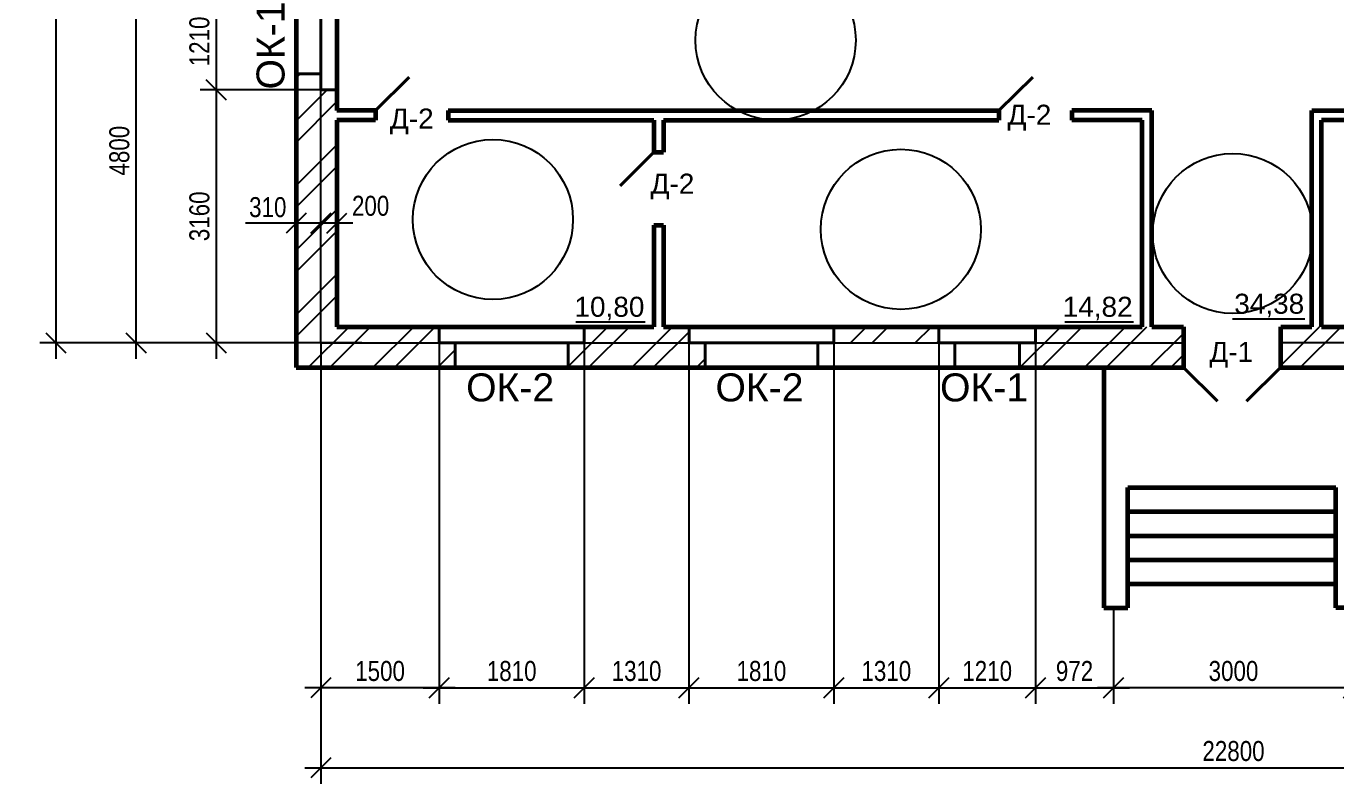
# Model space of a CAD drawing. Header units: millimetres. Extents: x -229914 to 856942, y -268655 to 87212.
# Drawn here: x 327836 to 344207, y -236365 to -226900 of the extents above; entities that cross this region are included whole.
import ezdxf

# ---------------------------------------------------------------- set-up
doc = ezdxf.new("R2010")
doc.units = ezdxf.units.MM
doc.linetypes.add('DASHDOT_axis', pattern=[24, 20, -1.5, 1, -1.5])
for name, color, linetype, lineweight in [('каменные и деревянные эл', 7, 'Continuous', 60), ('линия проёмов ворот дверей и окон', 7, 'Continuous', 40), ('Ось', 7, 'DASHDOT_axis', 25)]:
    doc.layers.add(name, color=color, linetype=linetype, lineweight=lineweight)
doc.styles.add('_ТЕКСТОВЫЙ', font='arial.ttf', dxfattribs={"width": 0.8})
doc.styles.get("Standard").update_dxf_attribs({"font": 'arial.ttf'})
doc.dimstyles.new('_GOST(Annotative)', dxfattribs={"dimscale": 100, "dimtxt": 2.5, "dimasz": 2.5, "dimexe": 2, "dimexo": 2, "dimgap": 0.8, "dimtad": 1, "dimtxsty": '_ТЕКСТОВЫЙ', "dimblk": 'OBLIQUE', "dimcen": 2.5, "dimdle": 2, "dimaunit": 1, "dimadec": 0, "dimazin": 0, "dimtfac": 1, "dimtmove": 1, "dimatfit": 3, "dimldrblk": 'DOT', "dimfxl": 1, "dimarcsym": 2})

# ---------------------------------------------------------------- blocks, each defined once
blk = doc.blocks.new('_Oblique')
at = {"color": 0, "linetype": 'ByBlock', "lineweight": -2}
blk.add_line((-0.5, -0.5), (0.5, 0.5), dxfattribs=at)
blk = doc.blocks.new('*D1099')
at = {"color": 0, "lineweight": -2, "transparency": 16777216}
for p, q in [((329207, -225855), (329207, -231055)), ((331997, -226055), (329007, -226055)), ((332029, -230855), (329007, -230855))]:
    blk.add_line(p, q, dxfattribs=at)
at = {"layer": 'Defpoints', "color": 0, "transparency": 16777216}
for p in [(332197, -226055), (329207, -230855), (332229, -230855)]:
    blk.add_point(p, dxfattribs=at)
at = {"color": 0, "lineweight": -2, "transparency": 16777216, "xscale": 250, "yscale": 250, "zscale": 250}
for p, rotation in [((329207, -226055), 90), ((329207, -230855), 270)]:
    blk.add_blockref('_Oblique', p, dxfattribs=dict(at, rotation=rotation))
at = {"color": 0, "transparency": 16777216, "insert": (329000, -228455), "char_height": 250, "attachment_point": 5, "rotation": 90, "style": '_ТЕКСТОВЫЙ'}
blk.add_mtext('4800', dxfattribs=at)
blk = doc.blocks.new('_Dot')
at = {"color": 0, "linetype": 'ByBlock', "lineweight": -2}
blk.add_line((-0.5, 0), (-1, 0), dxfattribs=at)
at = {"color": 0, "linetype": 'ByBlock', "lineweight": 25, "const_width": 0.5}
blk.add_lwpolyline([(-0.25, 0, 1), (0.25, 0, 1)], format="xyb", close=True, dxfattribs=at)
blk = doc.blocks.new('*D1100')
at = {"color": 0, "lineweight": -2, "transparency": 16777216}
for p, q in [((328207, -219855), (328207, -231055)), ((330007, -220055), (328007, -220055)), ((330007, -230855), (328007, -230855))]:
    blk.add_line(p, q, dxfattribs=at)
at = {"layer": 'Defpoints', "color": 0, "transparency": 16777216}
for p in [(330207, -220055), (328207, -230855), (330207, -230855)]:
    blk.add_point(p, dxfattribs=at)
at = {"color": 0, "lineweight": -2, "transparency": 16777216, "xscale": 250, "yscale": 250, "zscale": 250}
for p, rotation in [((328207, -220055), 90), ((328207, -230855), 270)]:
    blk.add_blockref('_Oblique', p, dxfattribs=dict(at, rotation=rotation))
at = {"color": 0, "transparency": 16777216, "insert": (328000, -222812), "char_height": 250, "attachment_point": 5, "rotation": 90, "style": '_ТЕКСТОВЫЙ'}
blk.add_mtext('10800', dxfattribs=at)
blk = doc.blocks.new('*D1107')
at = {"color": 0, "lineweight": -2, "transparency": 16777216}
for p, q in [((330207, -226285), (330207, -227895)), ((331517, -226485), (330007, -226485)), ((331517, -227695), (330007, -227695))]:
    blk.add_line(p, q, dxfattribs=at)
at = {"layer": 'Defpoints', "color": 0, "transparency": 16777216}
for p in [(331717, -226485), (330207, -227695), (331717, -227695)]:
    blk.add_point(p, dxfattribs=at)
at = {"color": 0, "lineweight": -2, "transparency": 16777216, "xscale": 250, "yscale": 250, "zscale": 250}
for p, rotation in [((330207, -226485), 90), ((330207, -227695), 270)]:
    blk.add_blockref('_Oblique', p, dxfattribs=dict(at, rotation=rotation))
at = {"color": 0, "transparency": 16777216, "insert": (330000, -227090), "char_height": 250, "attachment_point": 5, "rotation": 90, "style": '_ТЕКСТОВЫЙ'}
blk.add_mtext('1210', dxfattribs=at)
blk = doc.blocks.new('*D1108')
at = {"color": 0, "lineweight": -2, "transparency": 16777216}
for p, q in [((330207, -227495), (330207, -231055)), ((331517, -227695), (330007, -227695)), ((331517, -230855), (330007, -230855))]:
    blk.add_line(p, q, dxfattribs=at)
at = {"layer": 'Defpoints', "color": 0, "transparency": 16777216}
for p in [(331717, -227695), (330207, -230855), (331717, -230855)]:
    blk.add_point(p, dxfattribs=at)
at = {"color": 0, "lineweight": -2, "transparency": 16777216, "xscale": 250, "yscale": 250, "zscale": 250}
for p, rotation in [((330207, -227695), 90), ((330207, -230855), 270)]:
    blk.add_blockref('_Oblique', p, dxfattribs=dict(at, rotation=rotation))
at = {"color": 0, "transparency": 16777216, "insert": (330000, -229275), "char_height": 250, "attachment_point": 5, "rotation": 90, "style": '_ТЕКСТОВЫЙ'}
blk.add_mtext('3160', dxfattribs=at)
blk = doc.blocks.new('*D1124')
at = {"color": 0, "lineweight": -2, "transparency": 16777216}
for p, q in [((331517, -230855), (331517, -235365)), ((332995, -230855), (332995, -235365)), ((333195, -235165), (331317, -235165))]:
    blk.add_line(p, q, dxfattribs=at)
at = {"layer": 'Defpoints', "color": 0, "transparency": 16777216}
for p in [(331517, -230655), (332995, -230655), (331517, -235165)]:
    blk.add_point(p, dxfattribs=at)
at = {"color": 0, "lineweight": -2, "transparency": 16777216, "xscale": 250, "yscale": 250, "zscale": 250, "rotation": 180}
blk.add_blockref('_Oblique', (331517, -235165), dxfattribs=at)
at = {"color": 0, "lineweight": -2, "transparency": 16777216, "xscale": 250, "yscale": 250, "zscale": 250}
blk.add_blockref('_Oblique', (332995, -235165), dxfattribs=at)
at = {"color": 0, "transparency": 16777216, "insert": (332256, -234957), "char_height": 250, "attachment_point": 5, "style": '_ТЕКСТОВЫЙ'}
blk.add_mtext('1500', dxfattribs=at)
blk = doc.blocks.new('*D1125')
at = {"color": 0, "lineweight": -2, "transparency": 16777216}
for p, q in [((332995, -231055), (332995, -235365)), ((334805, -231055), (334805, -235365)), ((332795, -235165), (335005, -235165))]:
    blk.add_line(p, q, dxfattribs=at)
at = {"layer": 'Defpoints', "color": 0, "transparency": 16777216}
for p in [(332995, -230855), (334805, -230855), (334805, -235165)]:
    blk.add_point(p, dxfattribs=at)
at = {"color": 0, "lineweight": -2, "transparency": 16777216, "xscale": 250, "yscale": 250, "zscale": 250, "rotation": 180}
blk.add_blockref('_Oblique', (332995, -235165), dxfattribs=at)
at = {"color": 0, "lineweight": -2, "transparency": 16777216, "xscale": 250, "yscale": 250, "zscale": 250}
blk.add_blockref('_Oblique', (334805, -235165), dxfattribs=at)
at = {"color": 0, "transparency": 16777216, "insert": (333900, -234957), "char_height": 250, "attachment_point": 5, "style": '_ТЕКСТОВЫЙ'}
blk.add_mtext('1810', dxfattribs=at)
blk = doc.blocks.new('*D1126')
at = {"color": 0, "lineweight": -2, "transparency": 16777216}
for p, q in [((334805, -230855), (334805, -235365)), ((336115, -230855), (336115, -235365)), ((334605, -235165), (336315, -235165))]:
    blk.add_line(p, q, dxfattribs=at)
at = {"layer": 'Defpoints', "color": 0, "transparency": 16777216}
for p in [(334805, -230655), (336115, -230655), (336115, -235165)]:
    blk.add_point(p, dxfattribs=at)
at = {"color": 0, "lineweight": -2, "transparency": 16777216, "xscale": 250, "yscale": 250, "zscale": 250, "rotation": 180}
blk.add_blockref('_Oblique', (334805, -235165), dxfattribs=at)
at = {"color": 0, "lineweight": -2, "transparency": 16777216, "xscale": 250, "yscale": 250, "zscale": 250}
blk.add_blockref('_Oblique', (336115, -235165), dxfattribs=at)
at = {"color": 0, "transparency": 16777216, "insert": (335460, -234957), "char_height": 250, "attachment_point": 5, "style": '_ТЕКСТОВЫЙ'}
blk.add_mtext('1310', dxfattribs=at)
blk = doc.blocks.new('*D1127')
at = {"color": 0, "lineweight": -2, "transparency": 16777216}
for p, q in [((336115, -230855), (336115, -235365)), ((337925, -230855), (337925, -235365)), ((335915, -235165), (338125, -235165))]:
    blk.add_line(p, q, dxfattribs=at)
at = {"layer": 'Defpoints', "color": 0, "transparency": 16777216}
for p in [(336115, -230655), (337925, -230655), (337925, -235165)]:
    blk.add_point(p, dxfattribs=at)
at = {"color": 0, "lineweight": -2, "transparency": 16777216, "xscale": 250, "yscale": 250, "zscale": 250, "rotation": 180}
blk.add_blockref('_Oblique', (336115, -235165), dxfattribs=at)
at = {"color": 0, "lineweight": -2, "transparency": 16777216, "xscale": 250, "yscale": 250, "zscale": 250}
blk.add_blockref('_Oblique', (337925, -235165), dxfattribs=at)
at = {"color": 0, "transparency": 16777216, "insert": (337020, -234957), "char_height": 250, "attachment_point": 5, "style": '_ТЕКСТОВЫЙ'}
blk.add_mtext('1810', dxfattribs=at)
blk = doc.blocks.new('*D1128')
at = {"color": 0, "lineweight": -2, "transparency": 16777216}
for p, q in [((337925, -230855), (337925, -235365)), ((339235, -230855), (339235, -235365)), ((337725, -235165), (339435, -235165))]:
    blk.add_line(p, q, dxfattribs=at)
at = {"layer": 'Defpoints', "color": 0, "transparency": 16777216}
for p in [(337925, -230655), (339235, -230655), (339235, -235165)]:
    blk.add_point(p, dxfattribs=at)
at = {"color": 0, "lineweight": -2, "transparency": 16777216, "xscale": 250, "yscale": 250, "zscale": 250, "rotation": 180}
blk.add_blockref('_Oblique', (337925, -235165), dxfattribs=at)
at = {"color": 0, "lineweight": -2, "transparency": 16777216, "xscale": 250, "yscale": 250, "zscale": 250}
blk.add_blockref('_Oblique', (339235, -235165), dxfattribs=at)
at = {"color": 0, "transparency": 16777216, "insert": (338580, -234957), "char_height": 250, "attachment_point": 5, "style": '_ТЕКСТОВЫЙ'}
blk.add_mtext('1310', dxfattribs=at)
blk = doc.blocks.new('*D1129')
at = {"color": 0, "lineweight": -2, "transparency": 16777216}
for p, q in [((340445, -230855), (340445, -235365)), ((339235, -231055), (339235, -235365)), ((339035, -235165), (340645, -235165))]:
    blk.add_line(p, q, dxfattribs=at)
at = {"layer": 'Defpoints', "color": 0, "transparency": 16777216}
for p in [(340445, -230655), (339235, -230855), (340445, -235165)]:
    blk.add_point(p, dxfattribs=at)
at = {"color": 0, "lineweight": -2, "transparency": 16777216, "xscale": 250, "yscale": 250, "zscale": 250, "rotation": 180}
blk.add_blockref('_Oblique', (339235, -235165), dxfattribs=at)
at = {"color": 0, "lineweight": -2, "transparency": 16777216, "xscale": 250, "yscale": 250, "zscale": 250}
blk.add_blockref('_Oblique', (340445, -235165), dxfattribs=at)
at = {"color": 0, "transparency": 16777216, "insert": (339840, -234957), "char_height": 250, "attachment_point": 5, "style": '_ТЕКСТОВЫЙ'}
blk.add_mtext('1210', dxfattribs=at)
blk = doc.blocks.new('*D1149')
at = {"color": 0, "lineweight": -2, "transparency": 16777216}
for p, q in [((331517, -235365), (331517, -236365)), ((354317, -235365), (354317, -236365)), ((331317, -236165), (354517, -236165))]:
    blk.add_line(p, q, dxfattribs=at)
at = {"layer": 'Defpoints', "color": 0, "transparency": 16777216}
for p in [(331517, -235165), (354317, -235165), (354317, -236165)]:
    blk.add_point(p, dxfattribs=at)
at = {"color": 0, "lineweight": -2, "transparency": 16777216, "xscale": 250, "yscale": 250, "zscale": 250, "rotation": 180}
blk.add_blockref('_Oblique', (331517, -236165), dxfattribs=at)
at = {"color": 0, "lineweight": -2, "transparency": 16777216, "xscale": 250, "yscale": 250, "zscale": 250}
blk.add_blockref('_Oblique', (354317, -236165), dxfattribs=at)
at = {"color": 0, "transparency": 16777216, "insert": (342917, -235957), "char_height": 250, "attachment_point": 5, "style": '_ТЕКСТОВЫЙ'}
blk.add_mtext('22800', dxfattribs=at)
blk = doc.blocks.new('*D1150')
at = {"color": 0, "lineweight": -2, "transparency": 16777216}
for p, q in [((331517, -230455), (331517, -229160)), ((331717, -230455), (331717, -229160)), ((331917, -229360), (331317, -229360))]:
    blk.add_line(p, q, dxfattribs=at)
at = {"layer": 'Defpoints', "color": 0, "transparency": 16777216}
for p in [(331517, -229360), (331517, -230655), (331717, -230655)]:
    blk.add_point(p, dxfattribs=at)
at = {"color": 0, "lineweight": -2, "transparency": 16777216, "xscale": 250, "yscale": 250, "zscale": 250, "rotation": 180}
blk.add_blockref('_Oblique', (331517, -229360), dxfattribs=at)
at = {"color": 0, "lineweight": -2, "transparency": 16777216, "xscale": 250, "yscale": 250, "zscale": 250}
blk.add_blockref('_Oblique', (331717, -229360), dxfattribs=at)
at = {"color": 0, "transparency": 16777216, "insert": (332138, -229145), "char_height": 250, "attachment_point": 5, "style": '_ТЕКСТОВЫЙ'}
blk.add_mtext('200', dxfattribs=at)
blk = doc.blocks.new('*D1151')
at = {"color": 0, "lineweight": -2, "transparency": 16777216}
blk.add_line((331717, -229360), (331007, -229360), dxfattribs=at)
at = {"layer": 'Defpoints', "color": 0, "transparency": 16777216}
for p in [(331207, -229360), (331207, -229360), (331517, -229360)]:
    blk.add_point(p, dxfattribs=at)
at = {"color": 0, "lineweight": -2, "transparency": 16777216, "xscale": 250, "yscale": 250, "zscale": 250, "rotation": 180}
blk.add_blockref('_Oblique', (331207, -229360), dxfattribs=at)
at = {"color": 0, "lineweight": -2, "transparency": 16777216, "xscale": 250, "yscale": 250, "zscale": 250}
blk.add_blockref('_Oblique', (331517, -229360), dxfattribs=at)
at = {"color": 0, "transparency": 16777216, "insert": (330853, -229162), "char_height": 250, "attachment_point": 5, "style": '_ТЕКСТОВЫЙ'}
blk.add_mtext('310', dxfattribs=at)
blk = doc.blocks.new('*D1158')
at = {"color": 0, "lineweight": -2, "transparency": 16777216}
for p, q in [((341417, -234174), (341417, -235365)), ((344417, -234174), (344417, -235365)), ((344617, -235165), (341217, -235165))]:
    blk.add_line(p, q, dxfattribs=at)
at = {"layer": 'Defpoints', "color": 0, "transparency": 16777216}
for p in [(341417, -233974), (344417, -233974), (341417, -235165)]:
    blk.add_point(p, dxfattribs=at)
at = {"color": 0, "lineweight": -2, "transparency": 16777216, "xscale": 250, "yscale": 250, "zscale": 250, "rotation": 180}
blk.add_blockref('_Oblique', (341417, -235165), dxfattribs=at)
at = {"color": 0, "lineweight": -2, "transparency": 16777216, "xscale": 250, "yscale": 250, "zscale": 250}
blk.add_blockref('_Oblique', (344417, -235165), dxfattribs=at)
at = {"color": 0, "transparency": 16777216, "insert": (342917, -234957), "char_height": 250, "attachment_point": 5, "style": '_ТЕКСТОВЫЙ'}
blk.add_mtext('3000', dxfattribs=at)
blk = doc.blocks.new('*D1159')
at = {"color": 0, "lineweight": -2, "transparency": 16777216}
blk.add_line((340245, -235165), (341617, -235165), dxfattribs=at)
at = {"layer": 'Defpoints', "color": 0, "transparency": 16777216}
for p in [(340445, -235165), (341417, -235165), (341417, -235165)]:
    blk.add_point(p, dxfattribs=at)
at = {"color": 0, "lineweight": -2, "transparency": 16777216, "xscale": 250, "yscale": 250, "zscale": 250, "rotation": 180}
blk.add_blockref('_Oblique', (340445, -235165), dxfattribs=at)
at = {"color": 0, "lineweight": -2, "transparency": 16777216, "xscale": 250, "yscale": 250, "zscale": 250}
blk.add_blockref('_Oblique', (341417, -235165), dxfattribs=at)
at = {"color": 0, "transparency": 16777216, "insert": (340931, -234957), "char_height": 250, "attachment_point": 5, "style": '_ТЕКСТОВЫЙ'}
blk.add_mtext('972', dxfattribs=at)

msp = doc.modelspace()

# ---------------------------------------------------------------- hatches: boundary and pattern name
h = msp.add_hatch()
h.set_pattern_fill('ANSI32', color=256, scale=60)
h.paths.add_polyline_path([(342292.265, -230854.91861), (340445.14067, -230854.91861), (340245.14067, -230854.91861), (340245.14067, -231164.91861), (342292.265, -231164.91861)])
h.paths.add_polyline_path([(342292.265, -230654.91861), (341897.265, -230654.91861), (341777.265, -230654.91861), (340445.14067, -230654.91861), (340445.14067, -230854.91861), (342292.265, -230854.91861)])
h.paths.add_polyline_path([(339235.14067, -230654.91861), (337925.14067, -230654.91861), (337925.14067, -230854.91861), (339235.14067, -230854.91861)])
h.paths.add_polyline_path([(336115.14067, -230654.91861), (335797.265, -230654.91861), (335677.265, -230654.91861), (334805.14067, -230654.91861), (334805.14067, -230854.91861), (336115.14067, -230854.91861)])
h.paths.add_polyline_path([(336315.14067, -230854.91861), (336115.14067, -230854.91861), (334805.14067, -230854.91861), (334605.14067, -230854.91861), (334605.14067, -231164.91861), (336315.14067, -231164.91861)])
h.paths.add_polyline_path([(332995.14067, -230654.91861), (331717.265, -230654.91861), (331717.265, -228074.91861), (331717.265, -227825.72525), (331717.265, -227694.91861), (331517.265, -227694.91861), (331517.265, -230854.91861), (332995.14067, -230854.91861)])
h.paths.add_polyline_path([(333195.14067, -230854.91861), (332995.14067, -230854.91861), (331517.265, -230854.91861), (331517.265, -231164.91861), (333195.14067, -231164.91861)])
h.paths.add_polyline_path([(331517.265, -227694.91861), (331517.265, -227494.91861), (331207.265, -227494.91861), (331207.265, -230854.91861), (331517.265, -230854.91861)])
h.paths.add_polyline_path([(331517.265, -230854.91861), (331207.265, -230854.91861), (331207.265, -231164.91861), (331517.265, -231164.91861)])
h.paths.add_polyline_path([(336639.47001, -226244.91861), (337754.99679, -226244.91861, 0.3047887381)], flags=17)
h.paths.add_polyline_path([(339391.07453, -225864.91861), (336427.265, -225864.91861), (334127.265, -225864.91861), (334007.265, -225864.91861), (333107.265, -225864.91861), (333107.265, -226054.91861), (341417.265, -226054.91861), (341417.265, -225564.91861), (341227.265, -225564.91861), (341227.265, -225864.91861), (340303.73336, -225864.91861, -0.2414682922)])
h.paths.add_polyline_path([(341417.265, -226054.91861), (333107.265, -226054.91861), (333107.265, -226244.91861), (336639.47001, -226244.91861, -0.3047887381), (337754.99679, -226244.91861), (341417.265, -226244.91861)])
h.paths.add_polyline_path([(340303.73336, -225864.91861), (339391.07453, -225864.91861, 0.2414682922)], flags=16)
h.paths.add_polyline_path([(342292.265, -225864.91861), (341607.265, -225864.91861), (341607.265, -225564.91861), (341417.265, -225564.91861), (341417.265, -226054.91861), (342292.265, -226054.91861)])
h.paths.add_polyline_path([(342292.265, -226054.91861), (341417.265, -226054.91861), (341417.265, -226244.91861), (342292.265, -226244.91861)])
h.paths.add_polyline_path([(344397.265, -226054.91861), (343502.265, -226054.91861), (343502.265, -226244.91861), (344397.265, -226244.91861)])
h.paths.add_polyline_path([(344397.265, -225564.91861), (344207.265, -225564.91861), (344207.265, -225864.91861), (343502.265, -225864.91861), (343502.265, -226054.91861), (344397.265, -226054.91861)])
h.paths.add_polyline_path([(346206.24576, -225864.91861), (344587.265, -225864.91861), (344587.265, -225564.91861), (344397.265, -225564.91861), (344397.265, -226054.91861), (349526.78272, -226054.91861), (349526.78272, -225864.91861), (347059.99153, -225864.91861, -0.2241612539)])
h.paths.add_polyline_path([(349526.78272, -226054.91861), (344397.265, -226054.91861), (344397.265, -226244.91861), (349147.265, -226244.91861), (349526.78272, -226244.91861)])
h.paths.add_polyline_path([(347059.99153, -225864.91861), (346206.24576, -225864.91861, 0.2241612539)], flags=17)
h.paths.add_polyline_path([(351425.21281, -226054.91861), (350436.78272, -226054.91861), (350436.78272, -226244.91861), (350962.29483, -226244.91861), (351425.21281, -226244.91861)])
h.paths.add_polyline_path([(351425.21281, -225864.91861), (350436.78272, -225864.91861), (350436.78272, -226054.91861), (351425.21281, -226054.91861)])
h.paths.add_polyline_path([(354117.265, -225864.91861), (352335.21281, -225864.91861), (352335.21281, -226054.91861), (354117.265, -226054.91861)])
h.paths.add_polyline_path([(354117.265, -226054.91861), (352335.21281, -226054.91861), (352335.21281, -226244.91861), (354117.265, -226244.91861)])
h.paths.add_polyline_path([(354627.265, -224674.91861), (354317.265, -224674.91861), (354317.265, -224874.91861), (354317.265, -226054.91861), (354627.265, -226054.91861)])
h.paths.add_polyline_path([(354317.265, -224874.91861), (354117.265, -224874.91861), (354117.265, -226054.91861), (354317.265, -226054.91861)])
h.paths.add_polyline_path([(354627.265, -226054.91861), (354317.265, -226054.91861), (354317.265, -226484.91861), (354317.265, -226684.91861), (354627.265, -226684.91861)])
h.paths.add_polyline_path([(354317.265, -226054.91861), (354117.265, -226054.91861), (354117.265, -226484.91861), (354317.265, -226484.91861)])
h.paths.add_polyline_path([(354627.265, -227494.91861), (354317.265, -227494.91861), (354317.265, -227694.91861), (354317.265, -230854.91861), (354317.265, -231164.91861), (354627.265, -231164.91861)])
h.paths.add_polyline_path([(354317.265, -227694.91861), (354117.265, -227694.91861), (354117.265, -230854.91861), (354317.265, -230854.91861)])
h.paths.add_polyline_path([(354117.265, -230654.91861), (352799.38933, -230654.91861), (352799.38933, -230854.91861), (354117.265, -230854.91861)])
h.paths.add_polyline_path([(354117.265, -230854.91861), (352799.38933, -230854.91861), (352599.38933, -230854.91861), (352599.38933, -231164.91861), (354117.265, -231164.91861)])
h.paths.add_polyline_path([(354317.265, -230854.91861), (354117.265, -230854.91861), (354117.265, -231164.91861), (354317.265, -231164.91861)])
h.paths.add_polyline_path([(351189.38933, -230854.91861), (350989.38933, -230854.91861), (349679.38933, -230854.91861), (349479.38933, -230854.91861), (349479.38933, -231164.91861), (351189.38933, -231164.91861)])
h.paths.add_polyline_path([(350989.38933, -230654.91861), (350867.265, -230654.91861), (350747.265, -230654.91861), (349679.38933, -230654.91861), (349679.38933, -230854.91861), (350989.38933, -230854.91861)])
h.paths.add_polyline_path([(347869.38933, -230654.91861), (347447.265, -230654.91861), (347327.265, -230654.91861), (346559.38933, -230654.91861), (346559.38933, -230854.91861), (347869.38933, -230854.91861)])
h.paths.add_polyline_path([(348069.38933, -230854.91861), (347869.38933, -230854.91861), (346559.38933, -230854.91861), (346359.38933, -230854.91861), (346359.38933, -231164.91861), (348069.38933, -231164.91861)])
h.paths.add_polyline_path([(345549.38933, -230854.91861), (345349.38933, -230854.91861), (343502.265, -230854.91861), (343502.265, -231164.91861), (345549.38933, -231164.91861)])
h.paths.add_polyline_path([(345349.38933, -230654.91861), (344017.265, -230654.91861), (343897.265, -230654.91861), (343502.265, -230654.91861), (343502.265, -230854.91861), (345349.38933, -230854.91861)])

# ---------------------------------------------------------------- linework, layer by layer
msp.add_lwpolyline([(331207.265, -229359.95271), (330574.33825, -229359.95271)])
for centre in [(337197.2334, -227074.91861), (333665.68718, -229314.79494), (338761.29028, -229437.69544), (342908.05622, -229490.36709)]:
    msp.add_circle(centre, 1000)
at = {"layer": 'каменные и деревянные эл'}
for p, q in [((331207.265, -219744.91861), (331207.265, -231164.91861)), ((331717.265, -226244.91861), (331717.265, -227954.91861)), ((332197.265, -227954.91861), (331717.265, -227954.91861)), ((332197.265, -227954.91861), (332197.265, -228074.91861)), ((333107.265, -227954.91861), (333107.265, -228074.91861)), ((333107.265, -227954.91861), (339987.265, -227954.91861)), ((339987.265, -227954.91861), (339987.265, -228074.91861)), ((341897.265, -227954.91861), (340897.265, -227954.91861)), ((340897.265, -227954.91861), (340897.265, -228074.91861)), ((341897.265, -230654.91861), (341897.265, -227954.91861)), ((343897.265, -230654.91861), (343897.265, -227954.91861)), ((343897.265, -227954.91861), (345687.265, -227954.91861)), ((332197.265, -228074.91861), (331717.265, -228074.91861)), ((331717.265, -228074.91861), (331717.265, -230654.91861)), ((333107.265, -228074.91861), (335677.265, -228074.91861)), ((335677.265, -228074.91861), (335677.265, -228474.91861)), ((335797.265, -228074.91861), (335797.265, -228474.91861)), ((335797.265, -228074.91861), (339987.265, -228074.91861)), ((341777.265, -228074.91861), (340897.265, -228074.91861)), ((341777.265, -230654.91861), (341777.265, -228074.91861)), ((344017.265, -230654.91861), (344017.265, -228074.91861)), ((345687.265, -228074.91861), (344017.265, -228074.91861)), ((335677.265, -228474.91861), (335797.265, -228474.91861)), ((335677.265, -229384.91861), (335797.265, -229384.91861)), ((335677.265, -229384.91861), (335677.265, -230654.91861)), ((335797.265, -229384.91861), (335797.265, -230654.91861)), ((331717.265, -230654.91861), (335677.265, -230654.91861)), ((335797.265, -230654.91861), (341777.265, -230654.91861)), ((341897.265, -230654.91861), (342292.265, -230654.91861)), ((342292.265, -230654.91861), (342292.265, -231164.91861)), ((343502.265, -230654.91861), (343502.265, -231164.91861)), ((343507.265, -230654.91861), (343897.265, -230654.91861)), ((344017.265, -230654.91861), (347327.265, -230654.91861)), ((331207.265, -231164.91861), (342292.265, -231164.91861)), ((341297.265, -231164.91861), (341297.265, -234164.91861)), ((343502.265, -231164.91861), (354627.265, -231164.91861)), ((341597.265, -234164.91861), (341597.265, -232664.91861)), ((341597.265, -232664.91861), (344197.265, -232664.91861)), ((344197.265, -234164.91861), (344197.265, -232664.91861)), ((341597.265, -232964.91861), (344197.265, -232964.91861)), ((341597.265, -233264.91861), (344197.265, -233264.91861)), ((341597.265, -233564.91861), (344197.265, -233564.91861)), ((341597.265, -233864.91861), (344197.265, -233864.91861)), ((341297.265, -234164.91861), (341597.265, -234164.91861)), ((344497.265, -234164.91861), (344197.265, -234164.91861))]:
    msp.add_line(p, q, dxfattribs=at)
at = {"layer": 'линия проёмов ворот дверей и окон'}
for p, q in [((331517.265, -226484.91861), (331517.265, -227694.91861)), ((331517.265, -227494.91861), (331207.265, -227494.91861)), ((332620.62901, -227535.80712), (332197.265, -227954.91861)), ((340410.62901, -227535.80712), (339987.265, -227954.91861)), ((331517.265, -227694.91861), (331717.265, -227694.91861)), ((335677.265, -228474.91861), (335253.90099, -228894.03009)), ((332995.14067, -230854.91861), (332995.14067, -230654.91861)), ((334805.14067, -230854.91861), (334805.14067, -230654.91861)), ((336115.14067, -230854.91861), (336115.14067, -230654.91861)), ((337925.14067, -230854.91861), (337925.14067, -230654.91861)), ((339235.14067, -230854.91861), (339235.14067, -230654.91861)), ((340445.14067, -230854.91861), (340445.14067, -230654.91861)), ((332995.14067, -230854.91861), (334805.14067, -230854.91861)), ((333195.14067, -230854.91861), (333195.14067, -231164.91861)), ((334605.14067, -230854.91861), (334605.14067, -231164.91861)), ((336115.14067, -230854.91861), (337925.14067, -230854.91861)), ((336315.14067, -230854.91861), (336315.14067, -231164.91861)), ((337725.14067, -230854.91861), (337725.14067, -231164.91861)), ((339235.14067, -230854.91861), (340445.14067, -230854.91861)), ((339435.14067, -230854.91861), (339435.14067, -231164.91861)), ((340245.14067, -230854.91861), (340245.14067, -231164.91861)), ((342292.265, -231164.91861), (342715.62901, -231584.03009)), ((343502.265, -231164.91861), (343078.90099, -231584.03009))]:
    msp.add_line(p, q, dxfattribs=at)
at = {"layer": 'Ось'}
for p, q in [((331517.265, -230854.91861), (331517.265, -227694.91861)), ((334699.99364, -230593.10624), (335567.59045, -230593.10624)), ((340808.71939, -230593.10624), (341666.25999, -230593.10624)), ((342906.2882, -230555.22796), (343809.83803, -230555.22796)), ((331517.265, -230854.91861), (332995.14067, -230854.91861)), ((334805.14067, -230854.91861), (336115.14067, -230854.91861)), ((337925.14067, -230854.91861), (339235.14067, -230854.91861)), ((340445.14067, -230854.91861), (342292.265, -230854.91861)), ((345349.38933, -230854.91861), (343507.265, -230854.91861))]:
    msp.add_line(p, q, dxfattribs=at)
at = {"layer": 'Ось', "linetype": 'DASHDOT_axis'}
for p, q in [((331517.265, -230854.91861), (331497.265, -230854.91861)), ((333195.14067, -230854.91861), (332995.14067, -230854.91861)), ((334805.14067, -230854.91861), (334605.14067, -230854.91861))]:
    msp.add_line(p, q, dxfattribs=at)
for points in [[(331517.265, -230854.91861), (329873.29888, -230854.91861)], [(331517.265, -230854.91861), (331517.265, -234388.56588)]]:
    msp.add_lwpolyline(points, dxfattribs=at)

# ---------------------------------------------------------------- texts
at = {"lineweight": 25, "insert": (331067.46235, -226590.60922), "char_height": 350, "attachment_point": 9, "rotation": 90}
msp.add_mtext_dynamic_manual_height_columns('\\pxa0.66667,sm1.07917;ОК-1', width=110.1427955, gutter_width=1250, heights=[0], dxfattribs=at)
at = {"lineweight": 25, "attachment_point": 3}
for s, insert, char_height in [('\\pxa0.66667,sm1.07917;Д-2', (340641.21598, -227880.94803), 250), ('\\pxa0.66667,sm1.07917;Д-2', (332925.4296, -227928.34611), 250), ('\\pxa0.66667,sm1.07917;Д-2', (336181.98352, -228742.16134), 250), ('10,80', (335558.16975, -230280.16983), 250), ('14,82', (341656.83929, -230280.16983), 250), ('34,38', (343800.41733, -230242.29155), 250), ('\\pxa0.66667,sm1.07917;Д-1', (343162.3844, -230843.91198), 250), ('\\pxa0.66667,sm1.07917;ОК-2', (334430.70344, -231237.50101), 350), ('\\pxa0.66667,sm1.07917;ОК-2', (337545.51176, -231237.50101), 350), ('\\pxa0.66667,sm1.07917;ОК-1', (340350.89562, -231237.50101), 350)]:
    msp.add_mtext_dynamic_manual_height_columns(s, width=110.1427955, gutter_width=1250, heights=[0], dxfattribs=dict(at, insert=insert, char_height=char_height))

# ---------------------------------------------------------------- dimensions: what is measured, and where the dimension line sits
dim = msp.add_linear_dim(base=(328207.265, -230854.91861), p1=(330207.265, -220054.91861), p2=(330207.265, -230854.91861), angle=90, dimstyle='_GOST(Annotative)', override={"dimtmove": 2})
dim.commit()
dim.dimension.update_dxf_attribs({"geometry": '*D1100', "text_midpoint": (327999.62175, -222812.36811), "dimtype": 160})
for base, p1, p2, picture, middle in [((329207.265, -230854.91861), (332197.265, -226054.91861), (332228.63142, -230854.91861), '*D1099', (328999.62175, -228454.91861)), ((330207.265, -227694.91861), (331717.265, -226484.91861), (331717.265, -227694.91861), '*D1107', (329999.62175, -227089.91861)), ((330207.265, -230854.91861), (331717.265, -227694.91861), (331717.265, -230854.91861), '*D1108', (329999.53648, -229274.91861))]:
    dim = msp.add_linear_dim(base=base, p1=p1, p2=p2, angle=90, dimstyle='_GOST(Annotative)')
    dim.commit()
    dim.dimension.update_dxf_attribs({"geometry": picture, "text_midpoint": middle})
dim = msp.add_linear_dim(base=(331207.265, -229359.95271), p1=(331517.265, -229359.95271), p2=(331207.265, -229359.95271), dimstyle='_GOST(Annotative)')
dim.commit()
dim.dimension.update_dxf_attribs({"geometry": '*D1151', "text_midpoint": (330852.94852, -229369.76776), "dimtype": 160})
dim = msp.add_linear_dim(base=(331517.265, -229359.95271), p1=(331717.265, -230654.91861), p2=(331517.265, -230654.91861), dimstyle='_GOST(Annotative)', override={"dimtmove": 2})
dim.commit()
dim.dimension.update_dxf_attribs({"geometry": '*D1150', "text_midpoint": (332138.47466, -229144.53507), "dimtype": 160})
for base, p1, p2, text, picture, middle in [((331517.265, -235164.91861), (332995.14067, -230654.91861), (331517.265, -230654.91861), '1500', '*D1124', (332256.20283, -234957.27536)), ((341417.265, -235164.91861), (340445.14067, -235164.91861), (341417.265, -235164.91861), '972', '*D1159', (340931.20283, -234957.27536))]:
    dim = msp.add_linear_dim(base=base, p1=p1, p2=p2, text=text, dimstyle='_GOST(Annotative)')
    dim.commit()
    dim.dimension.update_dxf_attribs({"geometry": picture, "text_midpoint": middle})
for base, p1, p2, picture, middle in [((336115.14067, -235164.91861), (334805.14067, -230654.91861), (336115.14067, -230654.91861), '*D1126', (335460.14067, -234957.19009)), ((337925.14067, -235164.91861), (336115.14067, -230654.91861), (337925.14067, -230654.91861), '*D1127', (337020.14067, -234957.27536)), ((339235.14067, -235164.91861), (337925.14067, -230654.91861), (339235.14067, -230654.91861), '*D1128', (338580.14067, -234957.19009)), ((340445.14067, -235164.91861), (339235.14067, -230854.91861), (340445.14067, -230654.91861), '*D1129', (339840.14067, -234957.27536)), ((334805.14067, -235164.91861), (332995.14067, -230854.91861), (334805.14067, -230854.91861), '*D1125', (333900.14067, -234957.27536)), ((341417.265, -235164.91861), (344417.265, -233974.14231), (341417.265, -233974.14231), '*D1158', (342917.265, -234957.19009)), ((354317.265, -236164.91861), (331517.265, -235164.91861), (354317.265, -235164.91861), '*D1149', (342917.265, -235957.27536))]:
    dim = msp.add_linear_dim(base=base, p1=p1, p2=p2, dimstyle='_GOST(Annotative)')
    dim.commit()
    dim.dimension.update_dxf_attribs({"geometry": picture, "text_midpoint": middle})

doc.saveas('drawing.dxf')
